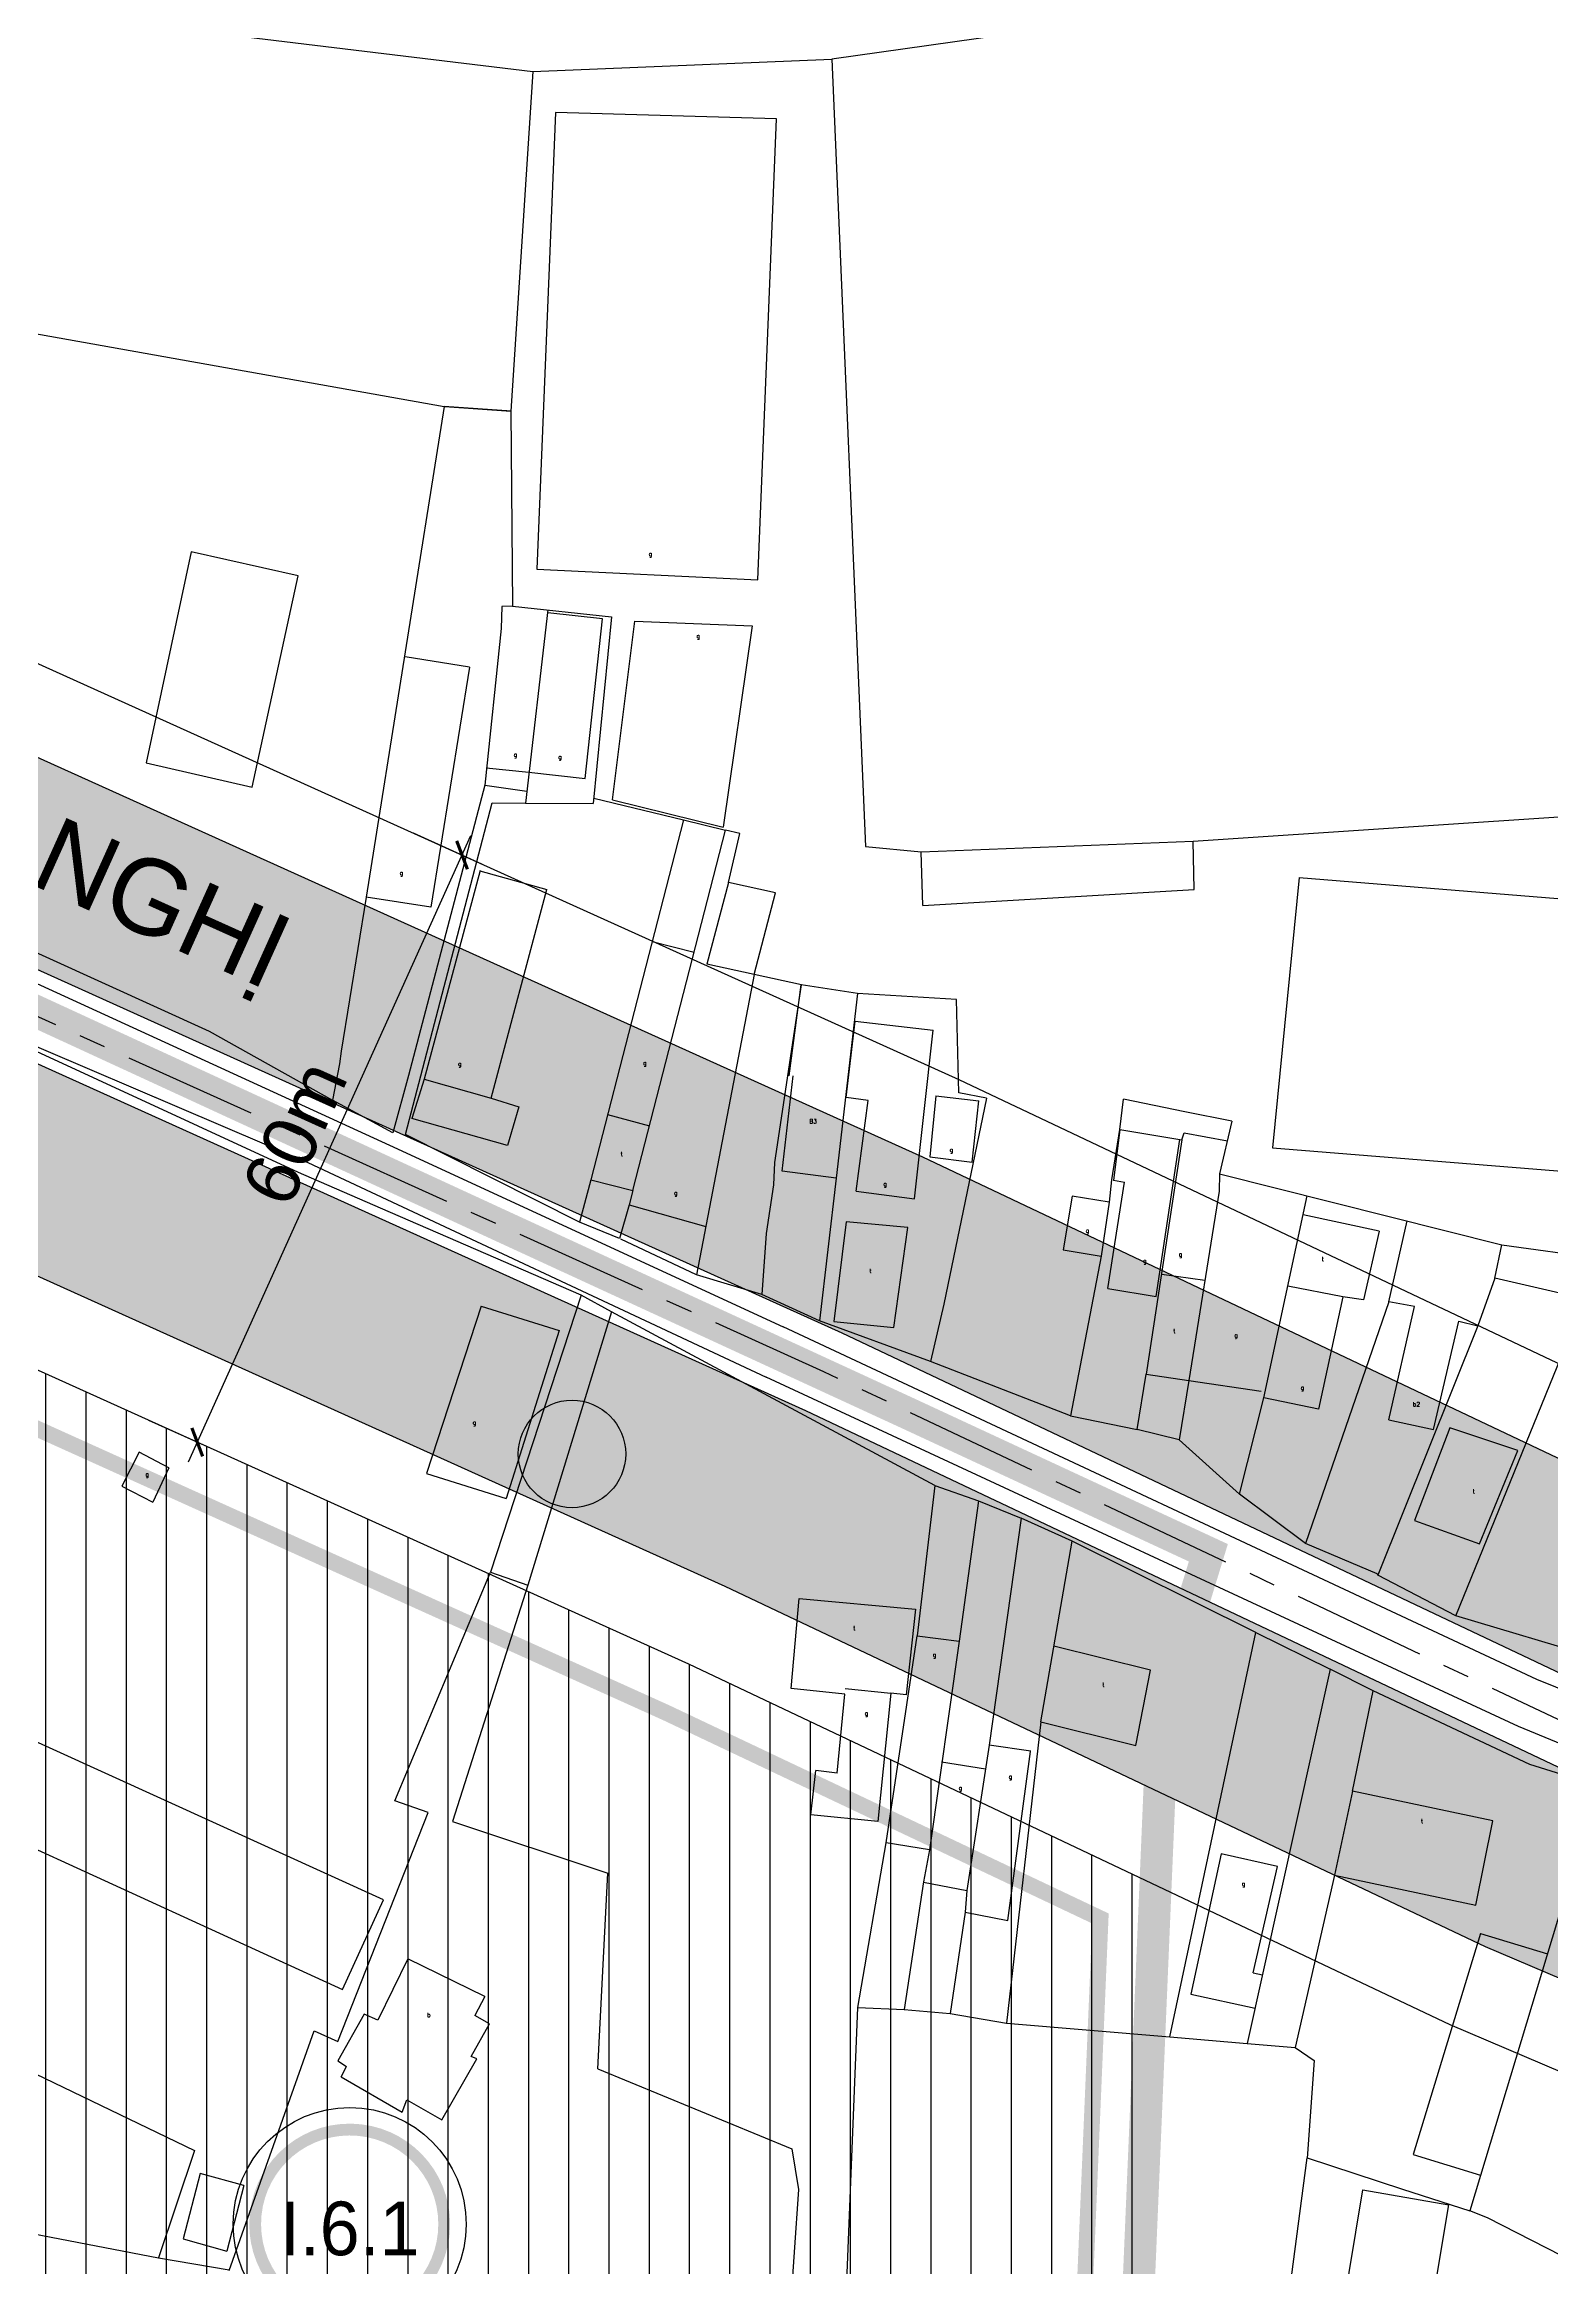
# Model space of a CAD drawing. Extents: x 597626 to 599942, y 1182063 to 1183198.
# Drawn here: x 598593.6 to 598734.1, y 1182632.8 to 1182839.8 of the extents above; entities that cross this region are included whole.
import ezdxf
from ezdxf.enums import TextEntityAlignment as Align

# ---------------------------------------------------------------- set-up
doc = ezdxf.new("R2010")
doc.units = 0
doc.header["$MEASUREMENT"] = 0
doc.linetypes.add('CENTER', pattern=[2, 1.25, -0.25, 0.25, -0.25])
doc.linetypes.add('DASHED', pattern=[19.05, 12.7, -6.35])
doc.layers.get('0').update_dxf_attribs({"linetype": 'CONTINUOUS'})
doc.layers.get('DEFPOINTS').update_dxf_attribs({"linetype": 'CONTINUOUS'})
for name, color, linetype in [('29', 7, 'CONTINUOUS'), ('DIM', 1, 'CONTINUOUS'), ('DUONG', 252, 'DASHED'), ('HIENTRANG', 8, 'CONTINUOUS'), ('KYHIEU', 7, 'CONTINUOUS'), ('LEVEL_29', 7, 'CONTINUOUS'), ('NET-LENGOAI', 5, 'CONTINUOUS'), ('NET-LETRONG', 6, 'CONTINUOUS'), ('NET-TIM', 2, 'CENTER'), ('NETDUT', 7, 'DASHED'), ('RANH-QH', 1, 'CONTINUOUS'), ('S-CAOTANG', 3, 'CONTINUOUS'), ('TEXT-DUONG', 7, 'CONTINUOUS')]:
    doc.layers.add(name, color=color, linetype=linetype)
doc.styles.add('TXT', font='txt.shx')
doc.styles.add('VHEL-R', font='VHELVEN.TTF')
doc.styles.add('VNI-FRANKO', font='VFRANKO.TTF', dxfattribs={"height": 2})
doc.dimstyles.new('TL1000', dxfattribs={"dimtxt": 5, "dimasz": 2, "dimexe": 2, "dimexo": 0, "dimgap": 1, "dimtad": 1, "dimzin": 9, "dimtxsty": 'VHEL-R', "dimblk1": 'ARCHTICK', "dimblk2": 'ARCHTICK', "dimsah": 1, "dimcen": -0.09, "dimdle": 2, "dimclrd": 256, "dimclre": 256, "dimclrt": 256, "dimazin": 3, "dimtfac": 0.005, "dimtix": 1, "dimtmove": 0, "dimatfit": 3, "dimtolj": 1, "dimtzin": 0})

# ---------------------------------------------------------------- blocks, each defined once
blk = doc.blocks.new('_ARCHTICK')
at = {"color": 0, "linetype": 'BYBLOCK', "const_width": 0.15}
blk.add_lwpolyline([(-0.5, -0.5), (0.5, 0.5)], dxfattribs=at)
blk = doc.blocks.new('*D29')
at = {"linetype": 'BYBLOCK'}
for p, q in [((598319.53, 1182739.23), (598321.77, 1182745.27)), ((598319.2, 1182744.09), (598341.71, 1182735.76)), ((598338.29, 1182732.29), (598340.52, 1182738.33)), ((598685.02, 1182374.09), (598678.36, 1182371.94)), ((598680.26, 1182372.55), (598679.65, 1182374.46)), ((598680.26, 1182372.55), (598682.1, 1182366.84)), ((598686.86, 1182368.38), (598680.2, 1182366.23)), ((598682.1, 1182366.84), (598682.71, 1182364.94))]:
    blk.add_line(p, q, dxfattribs=at)
at = {"layer": 'DEFPOINTS', "color": 0, "linetype": 'BYBLOCK'}
for p in [(598319.53, 1182739.23), (598339.83, 1182736.46), (598338.29, 1182732.29), (598685.02, 1182374.09), (598686.86, 1182368.38), (598682.1, 1182366.84)]:
    blk.add_point(p, dxfattribs=at)
at = {"linetype": 'BYBLOCK', "xscale": 2, "yscale": 2, "zscale": 2}
for p, rotation in [((598321.07, 1182743.39), 159.704787947775), ((598339.83, 1182736.46), 339.7047879477749), ((598680.26, 1182372.55), 287.8487917154951), ((598682.1, 1182366.84), 107.8487917154951)]:
    blk.add_blockref('_ARCHTICK', p, dxfattribs=dict(at, rotation=rotation))
at = {"linetype": 'BYBLOCK', "attachment_point": 5, "style": 'VHEL-R'}
for s, insert, char_height, rotation in [('\\A1;20m', (598331.51, 1182742.79), 4, 339.7048), ('\\A1;6m', (598684.58, 1182370.79), 5, 287.8488)]:
    blk.add_mtext(s, dxfattribs=dict(at, insert=insert, char_height=char_height, rotation=rotation))
blk = doc.blocks.new('VTN')
at = {"layer": 'KYHIEU'}
h = blk.add_hatch(color=256, dxfattribs=at)
edge = h.paths.add_edge_path()
edge.add_ellipse((0, 0), major_axis=(-9.36, 0.14), ratio=1, start_angle=0, end_angle=360)
edge = h.paths.add_edge_path(flags=16)
edge.add_ellipse((0, 0), major_axis=(8.26, 0.03), ratio=1, start_angle=0, end_angle=360)
blk.add_ellipse((0, 0), major_axis=(-10.86, 0.02), ratio=1, dxfattribs=at)
blk = doc.blocks.new('*D21')
at = {"linetype": 'BYBLOCK'}
for p, q in [((598607.04, 1182707.83), (598633.36, 1182766.16)), ((598627.98, 1182766.4), (598634.36, 1182763.52)), ((598603.31, 1182711.71), (598609.69, 1182708.83))]:
    blk.add_line(p, q, dxfattribs=at)
at = {"layer": 'DEFPOINTS', "color": 0, "linetype": 'BYBLOCK'}
for p in [(598627.98, 1182766.4), (598632.54, 1182764.34), (598603.31, 1182711.71)]:
    blk.add_point(p, dxfattribs=at)
at = {"linetype": 'BYBLOCK', "xscale": 2, "yscale": 2, "zscale": 2}
for p, rotation in [((598632.54, 1182764.34), 65.71644258407706), ((598607.86, 1182709.65), 245.7164425840771)]:
    blk.add_blockref('_ARCHTICK', p, dxfattribs=dict(at, rotation=rotation))
at = {"linetype": 'BYBLOCK', "insert": (598616.95, 1182738.46), "char_height": 5, "attachment_point": 5, "rotation": 65.7164, "style": 'VHEL-R'}
blk.add_mtext('\\A1;60m', dxfattribs=at)

msp = doc.modelspace()

# ---------------------------------------------------------------- hatches: boundary and pattern name
at = {"layer": 'S-CAOTANG', "ltscale": 0.2}
h = msp.add_hatch(dxfattribs=at)
h.set_pattern_fill('ANSI31,_I', color=30, scale=30, angle=45, style=2)
h.set_pattern_definition([(90, (0, 0), (-3.75, 7e-16), [])])
h.paths.add_polyline_path([(598584.371, 1182720.25), (598577.815, 1182717.723), (598537.767, 1182625.853), (598540.459, 1182619.536), (598546.941, 1182617.139, -0.232674), (598577.333, 1182585.122), (598594.642, 1182529.588), (598692.616, 1182560.126), (598694.851, 1182613.177), (598697.176, 1182668.382), (598653.675, 1182688.982)])

# ---------------------------------------------------------------- linework, layer by layer
at = {"layer": '29', "linetype": 'CONTINUOUS'}
msp.add_lwpolyline([(598441.17, 1182822.8), (598464.18, 1182811.34), (598625.78, 1182737.33)], dxfattribs=at)
at = {"layer": 'DUONG', "linetype": 'CONTINUOUS', "ltscale": 50, "const_width": 18, "flags": 128}
for points in [[(598242.494, 1182924.22), (598325.913, 1182886.385), (598377.042, 1182863.081), (598484.452, 1182813.598), (598586.262, 1182766.571), (598671.72, 1182728.014), (598742.262, 1182694.609), (598764.622, 1182685.084)], [(598231.752, 1182900.537), (598231.924, 1182900.465), (598315.151, 1182862.717), (598366.211, 1182839.445), (598473.573, 1182789.983), (598575.464, 1182742.919), (598660.809, 1182704.413), (598731.599, 1182670.891), (598754.659, 1182661.067)]]:
    msp.add_lwpolyline(points, dxfattribs=at)
at = {"layer": 'HIENTRANG', "linetype": 'CONTINUOUS'}
for p, q in [((598560.53, 1182846.82), (598639.15, 1182837.32)), ((598720.54, 1182846.04), (598667.01, 1182838.47)), ((598639.15, 1182837.32), (598667.01, 1182838.47)), ((598667.01, 1182838.47), (598670.15, 1182765.14)), ((598639.15, 1182837.32), (598637.1, 1182805.7)), ((598641.25, 1182833.51), (598639.51, 1182790.98)), ((598661.85, 1182832.93), (598641.25, 1182833.51)), ((598660.11, 1182789.97), (598661.85, 1182832.93)), ((598566.26, 1182817.64), (598630.88, 1182806.12)), ((598566.26, 1182817.64), (598630.88, 1182806.12)), ((598630.88, 1182806.12), (598623.59, 1182760.43)), ((598637.14, 1182805.69), (598630.88, 1182806.12)), ((598630.94, 1182806.12), (598637.1, 1182805.7)), ((598637.1, 1182805.7), (598637.25, 1182787.54)), ((598607.3, 1182792.6), (598603.09, 1182772.94)), ((598617.25, 1182790.34), (598607.3, 1182792.6)), ((598612.97, 1182770.68), (598617.25, 1182790.34)), ((598639.51, 1182790.98), (598660.11, 1182789.97)), ((598636.26, 1182787.51), (598636.2, 1182785.45)), ((598637.25, 1182787.54), (598636.26, 1182787.51)), ((598637.25, 1182787.54), (598646.48, 1182786.52)), ((598640.55, 1182787.17), (598638.44, 1182769.18)), ((598645.62, 1182786.35), (598640.53, 1182786.9)), ((598644.01, 1182771.48), (598645.62, 1182786.35)), ((598646.48, 1182786.52), (598644.77, 1182769.15)), ((598646.56, 1182769.47), (598648.66, 1182786.14)), ((598648.66, 1182786.14), (598659.58, 1182785.7)), ((598659.58, 1182785.7), (598656.87, 1182766.95)), ((598636.2, 1182785.45), (598634.66, 1182770.85)), ((598633.23, 1182781.84), (598627.24, 1182782.82)), ((598633.23, 1182781.84), (598629.64, 1182759.48)), ((598603.09, 1182772.94), (598612.97, 1182770.68)), ((598634.79, 1182772.47), (598638.78, 1182772.06)), ((598638.78, 1182772.06), (598644.01, 1182771.48)), ((598562.35, 1182769.14), (598608.98, 1182747.93)), ((598562.35, 1182769.14), (598608.98, 1182747.93)), ((598627.27, 1182738.3), (598635.36, 1182769.2)), ((598634.66, 1182770.85), (598627.54, 1182743.82)), ((598634.66, 1182770.85), (598638.57, 1182770.29)), ((598635.36, 1182769.2), (598638.44, 1182769.18)), ((598638.44, 1182769.18), (598644.77, 1182769.15)), ((598644.83, 1182769.65), (598653.17, 1182767.61)), ((598646.56, 1182769.47), (598656.87, 1182766.95)), ((598653.17, 1182767.61), (598644.53, 1182734.09)), ((598653.17, 1182767.61), (598657.08, 1182766.66)), ((598700.67, 1182765.62), (598749.78, 1182768.91)), ((598648.47, 1182733.1), (598657.08, 1182766.66)), ((598658.44, 1182766.34), (598657.08, 1182766.66)), ((598657.37, 1182761.78), (598658.44, 1182766.34)), ((598670.15, 1182765.14), (598675.32, 1182764.63)), ((598675.32, 1182764.63), (598700.67, 1182765.62)), ((598700.77, 1182761.14), (598700.67, 1182765.62)), ((598634.22, 1182762.89), (598629.02, 1182743.46)), ((598634.21, 1182762.88), (598640.43, 1182761.13)), ((598675.49, 1182759.65), (598675.32, 1182764.63)), ((598635.25, 1182741.71), (598640.43, 1182761.13)), ((598657.37, 1182761.78), (598655.36, 1182754.19)), ((598661.77, 1182760.82), (598657.37, 1182761.78)), ((598659.76, 1182753.23), (598661.77, 1182760.82)), ((598675.49, 1182759.65), (598700.77, 1182761.14)), ((598710.55, 1182762.26), (598708.09, 1182737.08)), ((598710.55, 1182762.26), (598745.3, 1182759.44)), ((598623.59, 1182760.43), (598621.27, 1182746.06)), ((598629.64, 1182759.48), (598623.59, 1182760.43)), ((598650.25, 1182756.29), (598654.16, 1182755.28)), ((598659.76, 1182753.23), (598654.4, 1182725.24)), ((598659.76, 1182753.23), (598655.36, 1182754.19)), ((598664.17, 1182752.26), (598659.76, 1182753.23)), ((598617.31, 1182734.76), (598581.54, 1182751.26)), ((598664.16, 1182752.26), (598661.65, 1182735.7)), ((598663.04, 1182743.79), (598664.16, 1182752.26)), ((598669.39, 1182751.44), (598664.16, 1182752.26)), ((598669.39, 1182751.44), (598667.41, 1182734.25)), ((598678.64, 1182750.88), (598669.39, 1182751.44)), ((598678.84, 1182742.2), (598678.64, 1182750.88)), ((598668.33, 1182741.75), (598669.17, 1182748.87)), ((598669.17, 1182748.87), (598676.46, 1182748.03)), ((598608.98, 1182747.93), (598620.48, 1182741.51)), ((598674.72, 1182732.32), (598676.46, 1182748.03)), ((598621.13, 1182744.88), (598620.48, 1182741.51)), ((598621.27, 1182746.06), (598621.13, 1182744.88)), ((598627.54, 1182743.82), (598626.08, 1182738.48)), ((598629.02, 1182743.46), (598627.87, 1182739.79)), ((598629.02, 1182743.46), (598635.25, 1182741.71)), ((598662.37, 1182734.89), (598663.4, 1182743.76)), ((598681.42, 1182741.68), (598678.84, 1182742.2)), ((598626.08, 1182738.48), (598620.48, 1182741.51)), ((598635.25, 1182741.71), (598637.84, 1182740.88)), ((598637.84, 1182740.88), (598636.77, 1182737.28)), ((598646.1, 1182740.18), (598650.01, 1182739.11)), ((598670.38, 1182741.47), (598668.33, 1182741.75)), ((598669.28, 1182733.02), (598670.38, 1182741.47)), ((598676.71, 1182741.9), (598676.14, 1182736.22)), ((598676.71, 1182741.9), (598680.72, 1182741.46)), ((598681.42, 1182741.68), (598677.46, 1182722.51)), ((598680.09, 1182735.72), (598680.72, 1182741.46)), ((598693.84, 1182738.78), (598694.19, 1182741.6)), ((598699.9, 1182740.41), (598694.19, 1182741.6)), ((598704.3, 1182739.54), (598699.9, 1182740.41)), ((598643.5, 1182730.15), (598627.27, 1182738.3)), ((598636.77, 1182737.28), (598627.87, 1182739.79)), ((598693.11, 1182734.08), (598693.84, 1182738.78)), ((598693.84, 1182738.78), (598693.25, 1182734.03)), ((598693.84, 1182738.78), (598699.43, 1182737.85)), ((598699.64, 1182737.82), (598699.86, 1182738.48)), ((598699.86, 1182738.48), (598703.87, 1182737.71)), ((598704.3, 1182739.54), (598703.15, 1182734.66)), ((598625.78, 1182737.33), (598662.48, 1182720.4)), ((598676.14, 1182736.22), (598680.09, 1182735.72)), ((598699.64, 1182737.82), (598696.31, 1182715.98)), ((598697.24, 1182723.23), (598699.43, 1182737.85)), ((598699.43, 1182737.85), (598699.64, 1182737.82)), ((598708.09, 1182737.08), (598742.84, 1182734.26)), ((598624.94, 1182731.44), (598617.31, 1182734.76)), ((598644.53, 1182734.09), (598643.5, 1182730.14)), ((598644.53, 1182734.09), (598648.47, 1182733.1)), ((598661.65, 1182735.7), (598661.56, 1182733.62)), ((598667.41, 1182734.25), (598662.37, 1182734.89)), ((598667.41, 1182734.25), (598665.86, 1182720.94)), ((598692.74, 1182723.97), (598694.27, 1182733.86)), ((598693.07, 1182734.08), (598692.87, 1182732.02)), ((598693.25, 1182734.05), (598694.27, 1182733.86)), ((598703.15, 1182734.66), (598703.1, 1182733.03)), ((598703.15, 1182734.66), (598729.46, 1182728.03)), ((598648.11, 1182731.76), (598647.2, 1182728.62)), ((598648.47, 1182733.1), (598648.11, 1182731.76)), ((598648.11, 1182731.76), (598655.26, 1182729.75)), ((598661.56, 1182733.62), (598660.89, 1182729.08)), ((598669.28, 1182733.02), (598674.72, 1182732.32)), ((598689.4, 1182732.58), (598688.58, 1182727.58)), ((598692.87, 1182732.02), (598689.4, 1182732.58)), ((598692.87, 1182732.02), (598692.11, 1182726.99)), ((598703.1, 1182733.03), (598700.28, 1182715.38)), ((598707.27, 1182713.79), (598711.32, 1182732.6)), ((598643.63, 1182723.33), (598624.94, 1182731.44)), ((598647.2, 1182728.62), (598643.5, 1182730.14)), ((598668.34, 1182730.17), (598667.2, 1182720.88)), ((598674.1, 1182729.65), (598668.34, 1182730.17)), ((598672.78, 1182720.32), (598674.1, 1182729.65)), ((598718.03, 1182729.29), (598710.93, 1182730.82)), ((598718.92, 1182722.73), (598720.62, 1182730.26)), ((598654.4, 1182725.24), (598647.34, 1182728.56)), ((598660.89, 1182729.08), (598660.47, 1182723.42)), ((598688.58, 1182727.58), (598692.11, 1182726.99)), ((598718.03, 1182729.29), (598716.56, 1182722.91)), ((598728.8, 1182724.92), (598729.46, 1182728.03)), ((598729.46, 1182728.03), (598744.93, 1182725.91)), ((598692.11, 1182726.99), (598689.24, 1182712.1)), ((598660.47, 1182723.42), (598654.4, 1182725.24)), ((598692.74, 1182723.97), (598697.24, 1182723.23)), ((598697.78, 1182725.31), (598701.77, 1182724.73)), ((598714.62, 1182723.18), (598709.51, 1182724.17)), ((598728.8, 1182724.92), (598727.23, 1182720.48)), ((598747.39, 1182720.65), (598728.8, 1182724.92)), ((598634.32, 1182722.33), (598629.22, 1182706.74)), ((598634.32, 1182722.33), (598641.59, 1182720.05)), ((598643.63, 1182723.33), (598635.2, 1182697.55)), ((598646.48, 1182721.78), (598638.66, 1182696.33)), ((598646.48, 1182721.78), (598643.63, 1182723.33)), ((598676.6, 1182705.62), (598646.48, 1182721.78)), ((598665.86, 1182720.94), (598660.47, 1182723.42)), ((598677.46, 1182722.51), (598676.21, 1182717.17)), ((598718.92, 1182722.73), (598711.16, 1182700.2)), ((598714.62, 1182723.18), (598712.37, 1182712.71)), ((598716.56, 1182722.91), (598714.62, 1182723.18)), ((598721.32, 1182722.28), (598718.92, 1182722.73)), ((598718.93, 1182711.72), (598721.32, 1182722.28)), ((598725.18, 1182693.48), (598737.18, 1182723)), ((598641.59, 1182720.05), (598636.64, 1182704.39)), ((598641.59, 1182720.05), (598636.64, 1182704.39)), ((598676.21, 1182717.17), (598665.86, 1182720.94)), ((598667.2, 1182720.88), (598672.78, 1182720.32)), ((598727.23, 1182720.48), (598717.91, 1182697.26)), ((598723.1, 1182710.84), (598725.46, 1182720.92)), ((598725.46, 1182720.92), (598727.23, 1182720.48)), ((598689.24, 1182712.1), (598676.21, 1182717.17)), ((598695.46, 1182710.82), (598696.31, 1182715.98)), ((598696.31, 1182715.98), (598700.28, 1182715.38)), ((598700.28, 1182715.39), (598699.38, 1182709.88)), ((598700.28, 1182715.38), (598707.02, 1182714.4)), ((598705.01, 1182704.82), (598707.28, 1182713.79)), ((598712.37, 1182712.71), (598707.27, 1182713.79)), ((598689.24, 1182712.1), (598695.46, 1182710.82)), ((598718.93, 1182711.72), (598723.1, 1182710.84)), ((598699.38, 1182709.88), (598695.46, 1182710.82)), ((598705.01, 1182704.82), (598699.38, 1182709.88)), ((598724.6, 1182710.98), (598721.33, 1182702.34)), ((598730.95, 1182708.87), (598724.6, 1182710.98)), ((598602.46, 1182708.71), (598600.84, 1182705.54)), ((598605.22, 1182707.27), (598602.46, 1182708.71)), ((598605.22, 1182707.27), (598603.71, 1182704.05)), ((598727.36, 1182700.18), (598730.95, 1182708.87)), ((598600.84, 1182705.54), (598603.71, 1182704.05)), ((598629.22, 1182706.74), (598636.64, 1182704.39)), ((598676.6, 1182705.62), (598674.97, 1182691.6)), ((598676.6, 1182705.62), (598680.67, 1182704.18)), ((598711.16, 1182700.2), (598705.01, 1182704.82)), ((598680.67, 1182704.18), (598678.88, 1182691.1)), ((598680.67, 1182704.18), (598684.65, 1182702.58)), ((598684.65, 1182702.58), (598681.67, 1182681.44)), ((598689.4, 1182700.42), (598684.65, 1182702.58)), ((598721.33, 1182702.34), (598727.36, 1182700.18)), ((598686.48, 1182683.61), (598689.4, 1182700.42)), ((598706.53, 1182691.92), (598689.4, 1182700.42)), ((598717.83, 1182697.38), (598711.16, 1182700.2)), ((598626.28, 1182676.25), (598635.2, 1182697.55)), ((598635.2, 1182697.55), (598638.66, 1182696.33)), ((598717.91, 1182697.26), (598717.83, 1182697.38)), ((598725.18, 1182693.48), (598717.91, 1182697.26)), ((598638.66, 1182696.33), (598631.64, 1182674.3)), ((598663.23, 1182686.7), (598663.97, 1182695.1)), ((598663.97, 1182695.1), (598674.82, 1182694.1)), ((598674.82, 1182694.1), (598673.92, 1182686.1)), ((598738.71, 1182689.44), (598725.18, 1182693.48)), ((598625.21, 1182667.03), (598571.71, 1182691.33)), ((598672.06, 1182672.32), (598674.97, 1182691.6)), ((598674.97, 1182691.6), (598678.88, 1182691.1)), ((598678.88, 1182691.1), (598676.1, 1182671.68)), ((598696.72, 1182688.41), (598687.71, 1182690.66)), ((598698.52, 1182654.25), (598706.53, 1182691.92)), ((598706.53, 1182691.92), (598713.44, 1182688.49)), ((598695.34, 1182681.38), (598696.72, 1182688.41)), ((598713.44, 1182688.49), (598705.73, 1182653.65)), ((598717.47, 1182686.49), (598713.44, 1182688.49)), ((598668.22, 1182686.18), (598663.23, 1182686.7)), ((598667.51, 1182678.83), (598668.22, 1182686.18)), ((598668.26, 1182686.7), (598672.52, 1182686.26)), ((598672.52, 1182686.26), (598671.29, 1182674.3)), ((598673.92, 1182686.1), (598672.52, 1182686.26)), ((598715.55, 1182677.14), (598717.47, 1182686.49)), ((598732.06, 1182679.62), (598717.47, 1182686.49)), ((598567.66, 1182683.28), (598621.41, 1182658.65)), ((598686.48, 1182683.61), (598683.29, 1182655.54)), ((598686.48, 1182683.61), (598695.34, 1182681.38)), ((598681.67, 1182681.44), (598679.58, 1182667.9)), ((598685.56, 1182680.88), (598681.67, 1182681.44)), ((598683.41, 1182665.09), (598685.53, 1182680.85)), ((598665.06, 1182674.93), (598665.52, 1182679.06)), ((598667.51, 1182678.83), (598665.52, 1182679.06)), ((598677.22, 1182679.86), (598681.33, 1182679.23)), ((598738.43, 1182677.64), (598732.06, 1182679.62)), ((598629.39, 1182675.14), (598626.28, 1182676.25)), ((598715.55, 1182677.13), (598713.85, 1182669.33)), ((598728.63, 1182674.39), (598715.55, 1182677.13)), ((598738.43, 1182677.64), (598726.47, 1182638.06)), ((598620.96, 1182653.81), (598629.39, 1182675.14)), ((598631.64, 1182674.3), (598646.12, 1182669.51)), ((598671.28, 1182674.31), (598665.06, 1182674.93)), ((598727.04, 1182666.51), (598728.63, 1182674.39)), ((598669.43, 1182656.99), (598672.06, 1182672.32)), ((598676.1, 1182671.68), (598672.06, 1182672.32)), ((598676.1, 1182671.68), (598675.54, 1182668.68)), ((598703.29, 1182671.3), (598700.48, 1182658.24)), ((598708.54, 1182670.13), (598703.29, 1182671.3)), ((598706.27, 1182660.22), (598708.54, 1182670.13)), ((598645.21, 1182651.26), (598646.12, 1182669.51)), ((598675.54, 1182668.68), (598673.74, 1182656.81)), ((598675.54, 1182668.67), (598679.58, 1182667.9)), ((598679.58, 1182667.9), (598679.43, 1182665.88)), ((598713.85, 1182669.33), (598710.19, 1182653.27)), ((598713.85, 1182669.32), (598727.04, 1182666.51)), ((598621.41, 1182658.65), (598625.21, 1182667.03)), ((598679.43, 1182665.88), (598678.03, 1182656.44)), ((598679.42, 1182665.88), (598683.41, 1182665.09)), ((598566.19, 1182663.57), (598607.6, 1182643.68)), ((598727.46, 1182663.89), (598721.18, 1182643.28)), ((598727.46, 1182663.89), (598733.7, 1182662)), ((598627.49, 1182661.53), (598624.7, 1182655.82)), ((598634.65, 1182658), (598627.49, 1182661.53)), ((598706.27, 1182660.22), (598707.14, 1182660.03)), ((598634.65, 1182658), (598633.74, 1182656.23)), ((598700.48, 1182658.24), (598706.45, 1182656.93)), ((598623.42, 1182656.38), (598620.97, 1182652.02)), ((598624.7, 1182655.82), (598623.42, 1182656.38)), ((598633.39, 1182652.41), (598635.1, 1182655.46)), ((598635.1, 1182655.46), (598633.74, 1182656.23)), ((598668.1, 1182623.7), (598669.43, 1182656.99)), ((598669.43, 1182656.99), (598673.74, 1182656.81)), ((598673.74, 1182656.81), (598678.03, 1182656.44)), ((598678.03, 1182656.44), (598683.29, 1182655.54)), ((598683.29, 1182655.54), (598698.52, 1182654.25)), ((598610.84, 1182632.49), (598618.77, 1182654.81)), ((598618.77, 1182654.81), (598620.96, 1182653.81)), ((598698.52, 1182654.25), (598705.73, 1182653.65)), ((598705.73, 1182653.65), (598710.19, 1182653.27)), ((598710.19, 1182653.27), (598711.96, 1182652.04)), ((598620.97, 1182652.02), (598621.78, 1182651.5)), ((598621.27, 1182650.54), (598621.78, 1182651.5)), ((598630.67, 1182646.52), (598633.93, 1182652.22)), ((598633.93, 1182652.22), (598633.39, 1182652.41)), ((598645.21, 1182651.26), (598663.28, 1182643.81)), ((598711.96, 1182652.04), (598711.3, 1182642.96)), ((598621.27, 1182650.54), (598626.97, 1182647.24)), ((598626.97, 1182647.24), (598627.39, 1182648.4)), ((598627.39, 1182648.4), (598630.67, 1182646.52)), ((598607.6, 1182643.68), (598604.26, 1182633.67)), ((598663.28, 1182643.81), (598663.9, 1182640.03)), ((598708.2, 1182619.22), (598711.31, 1182642.97)), ((598711.3, 1182642.96), (598711.31, 1182642.97)), ((598711.31, 1182642.97), (598720.19, 1182640.08)), ((598721.18, 1182643.28), (598727.47, 1182641.38)), ((598565.16, 1182641.2), (598604.26, 1182633.67)), ((598608.14, 1182641.53), (598606.56, 1182635.43)), ((598612.2, 1182640.4), (598608.14, 1182641.53)), ((598612.2, 1182640.4), (598610.62, 1182634.3)), ((598663.9, 1182640.03), (598662.92, 1182626.07)), ((598713.4, 1182621.33), (598716.5, 1182639.99)), ((598716.5, 1182639.99), (598724.51, 1182638.62)), ((598720.19, 1182640.08), (598726.47, 1182638.06)), ((598723.22, 1182630.81), (598724.51, 1182638.62)), ((598728.13, 1182637.41), (598726.47, 1182638.06)), ((598737.77, 1182632.47), (598728.13, 1182637.41)), ((598606.56, 1182635.43), (598610.62, 1182634.3)), ((598604.26, 1182633.67), (598610.84, 1182632.56))]:
    msp.add_line(p, q, dxfattribs=at)
for points in [[(598581.52, 1182751.35), (598618.17, 1182735.71), (598660.9, 1182715.71)], [(598772.4, 1182670.37), (598753.35, 1182679.22), (598732.72, 1182687.55), (598662.48, 1182720.4)], [(598750.66, 1182675.05), (598731.02, 1182683.17), (598660.9, 1182715.71)]]:
    msp.add_lwpolyline(points, dxfattribs=at)
at = {"layer": 'HIENTRANG', "linetype": 'CONTINUOUS', "flags": 128}
for points in [[(598581.52, 1182751.35), (598618.17, 1182735.71), (598660.9, 1182715.71)], [(598772.4, 1182670.37), (598753.35, 1182679.22), (598732.72, 1182687.55), (598662.48, 1182720.4)], [(598750.66, 1182675.05), (598731.02, 1182683.17), (598660.9, 1182715.71)]]:
    msp.add_lwpolyline(points, dxfattribs=at)
at = {"layer": 'HIENTRANG', "linetype": 'CONTINUOUS'}
msp.add_circle((598642.79, 1182708.55), 5.006, dxfattribs=at)
at = {"layer": 'LEVEL_29', "linetype": 'CONTINUOUS', "flags": 128}
msp.add_lwpolyline([(598441.17, 1182822.8), (598464.18, 1182811.34), (598625.78, 1182737.33)], dxfattribs=at)
at = {"layer": 'NET-LENGOAI'}
msp.add_line((598638.966, 1182756.157), (598638.966, 1182756.157), dxfattribs=at)
at = {"layer": 'NET-LENGOAI', "linetype": 'CONTINUOUS', "ltscale": 20, "flags": 128}
for points in [[(598770.595, 1182692.322), (598745.953, 1182702.819), (598675.497, 1182736.184), (598584.27, 1182777.343), (598501.238, 1182815.748, -0.0000329), (598501.237, 1182815.748), (598441.867, 1182843.218), (598360.59, 1182880.54), (598246.211, 1182932.417)], [(598534.817, 1182630.346), (598574.051, 1182720.35, -0.4179512), (598589.987, 1182726.493), (598657.032, 1182696.244), (598727.908, 1182662.68), (598753.753, 1182651.67)]]:
    msp.add_lwpolyline(points, format="xyb", dxfattribs=at)
at = {"layer": 'NET-LETRONG', "ltscale": 0.05}
for points in [[(598249.516, 1182939.702), (598363.911, 1182887.818), (598445.216, 1182850.483), (598504.596, 1182823.009), (598587.594, 1182784.62), (598678.854, 1182743.446), (598749.234, 1182710.117), (598777.188, 1182698.209)], [(598754.263, 1182642.757), (598724.627, 1182655.382), (598653.675, 1182688.982), (598584.371, 1182720.25), (598577.815, 1182717.723), (598537.767, 1182625.853)]]:
    msp.add_lwpolyline(points, dxfattribs=at)
at = {"layer": 'NET-LETRONG', "color": 2, "ltscale": 0.05}
for points in [[(598238.776, 1182916.024), (598353.116, 1182864.164), (598434.332, 1182826.871), (598493.678, 1182799.412, 0.0000329), (598493.681, 1182799.411), (598576.791, 1182760.97), (598667.943, 1182719.845), (598738.571, 1182686.399), (598751.378, 1182680.943), (598759.985, 1182677.276)], [(598756.918, 1182669.887), (598735.29, 1182679.101), (598664.586, 1182712.583), (598573.466, 1182753.694), (598490.323, 1182792.15, -0.0000329), (598490.319, 1182792.152), (598430.983, 1182819.605), (598349.795, 1182856.887), (598235.472, 1182908.738)]]:
    msp.add_lwpolyline(points, format="xyb", dxfattribs=at)
at = {"layer": 'NET-TIM', "ltscale": 10, "flags": 128}
msp.add_lwpolyline([(598758.329, 1182673.634), (598736.931, 1182682.75), (598666.265, 1182716.214), (598575.128, 1182757.332), (598492.002, 1182795.78, -0.0000329), (598491.999, 1182795.782), (598432.657, 1182823.238), (598351.456, 1182860.525), (598237.124, 1182912.381)], format="xyb", dxfattribs=at)
at = {"layer": 'NETDUT', "linetype": 'DASHED', "ltscale": 0.6, "const_width": 1.5, "flags": 128}
msp.add_lwpolyline([(598692.041, 1182665.281), (598651.577, 1182684.443), (598584.219, 1182714.833), (598581.564, 1182713.809), (598543.212, 1182625.831), (598544.214, 1182623.478), (598548.675, 1182621.828, -0.232674), (598582.106, 1182586.609), (598597.928, 1182535.849), (598687.768, 1182563.852), (598689.855, 1182613.387)], format="xyb", close=True, dxfattribs=at)
at = {"layer": 'RANH-QH', "color": 10, "linetype": 'DASHED', "ltscale": 1.5, "const_width": 3, "flags": 128}
msp.add_lwpolyline([(598343.024, 1182860.412), (598311.254, 1182774.503), (598285.257, 1182704.208), (598265.457, 1182650.665), (598237.823, 1182575.942), (598213.649, 1182510.576), (598296.681, 1182244.683), (598298.855, 1182238.045), (598310.673, 1182242.052), (598317.976, 1182244.529), (598324.738, 1182246.81), (598331.607, 1182248.848), (598345.094, 1182252.849), (598354.312, 1182255.584), (598364.139, 1182258.5), (598426.168, 1182277.048), (598503.771, 1182301.152), (598533.038, 1182310.243), (598547.47, 1182314.725), (598570.968, 1182322.024), (598574.281, 1182323.539), (598572.659, 1182333.309), (598670.253, 1182363.999), (598701.054, 1182373.363), (598710.496, 1182376.383), (598735.884, 1182396.383), (598738.068, 1182399.82), (598754.362, 1182449.51), (598752.246, 1182453.033), (598695.634, 1182455.133), (598693.457, 1182457.859), (598690.788, 1182516.725), (598694.851, 1182613.177), (598697.904, 1182685.659), (598702.1, 1182699.345), (598674.162, 1182712.309), (598634.46, 1182730.6), (598582.736, 1182754.436), (598526.393, 1182780.091), (598489.545, 1182797.669), (598354.317, 1182858.729), (598343.924, 1182863.362), (598343.024, 1182860.412)], dxfattribs=at)

# ---------------------------------------------------------------- block references
at = {"layer": 'KYHIEU', "linetype": 'BYBLOCK'}
msp.add_blockref('VTN', (598622.067, 1182636.808, -2.452), dxfattribs=at)

# ---------------------------------------------------------------- texts
at = {"layer": 'HIENTRANG', "linetype": 'CONTINUOUS', "style": 'TXT'}
for s, p in [('g', (598650.1, 1182792.32)), ('g', (598654.56, 1182784.68)), ('g', (598637.52, 1182773.64)), ('g', (598641.67, 1182773.42)), ('g', (598626.89, 1182762.6)), ('g', (598632.32, 1182744.83)), ('g', (598649.59, 1182744.9)), ('B3', (598665.26, 1182739.55)), ('t', (598647.42, 1182736.5)), ('g', (598678.16, 1182736.82)), ('g', (598652.46, 1182732.8)), ('g', (598671.98, 1182733.64)), ('g', (598690.83, 1182729.3)), ('t', (598670.61, 1182725.61)), ('g', (598696.17, 1182726.48)), ('g', (598699.51, 1182727.08)), ('t', (598712.77, 1182726.71)), ('t', (598698.93, 1182720.01)), ('g', (598704.68, 1182719.54)), ('g', (598710.87, 1182714.67)), ('b2', (598721.5, 1182713.18)), ('g', (598633.7, 1182711.42)), ('g', (598603.2, 1182706.6)), ('t', (598726.84, 1182705.08)), ('t', (598669.1, 1182692.35)), ('g', (598676.58, 1182689.78)), ('t', (598692.32, 1182687.05)), ('g', (598670.24, 1182684.33)), ('g', (598683.66, 1182678.43)), ('g', (598678.99, 1182677.37)), ('t', (598722.02, 1182674.35)), ('g', (598705.38, 1182668.45)), ('b', (598629.45, 1182656.29))]:
    msp.add_text(s, height=0.4, dxfattribs=at).set_placement(p, align=Align.MIDDLE)
at = {"layer": 'KYHIEU', "color": 7, "style": 'VNI-FRANKO'}
msp.add_text('I.6.1', height=5, rotation=360, dxfattribs=at).set_placement((598622.067, 1182633.91), align=Align.CENTER)
at = {"layer": 'TEXT-DUONG', "style": 'VHEL-R'}
msp.add_text('ÑÖÔØNG    TRÒNH   QUANG    NGHÒ', height=7, rotation=335.78383, dxfattribs=at).set_placement((598469.795, 1182816.731))

# ---------------------------------------------------------------- dimensions: what is measured, and where the dimension line sits
at = {"layer": 'DIM', "color": 3, "linetype": 'CONTINUOUS'}
for p1, p2, picture, middle in [((598603.307, 1182711.707), (598627.982, 1182766.398), '*D21', (598616.948, 1182738.464)), ((598685.02, 1182374.087), (598686.859, 1182368.375), '*D29', (598684.578, 1182370.793))]:
    dim = msp.add_aligned_dim(p1=p1, p2=p2, distance=-5, dimstyle='TL1000', override={"dimpost": 'm'}, dxfattribs=at)
    dim.commit()
    dim.dimension.update_dxf_attribs({"geometry": picture, "text_midpoint": middle})
at = {"layer": 'DIM', "linetype": 'CONTINUOUS'}
dim = msp.add_aligned_dim(p1=(598319.533, 1182739.231), p2=(598338.292, 1182732.293), distance=4.438, dimstyle='TL1000', override={"dimtxt": 4, "dimpost": 'm'}, dxfattribs=at)
dim.commit()
dim.dimension.update_dxf_attribs({"geometry": '*D29', "text_midpoint": (598331.512, 1182742.791)})

doc.saveas('drawing.dxf')
